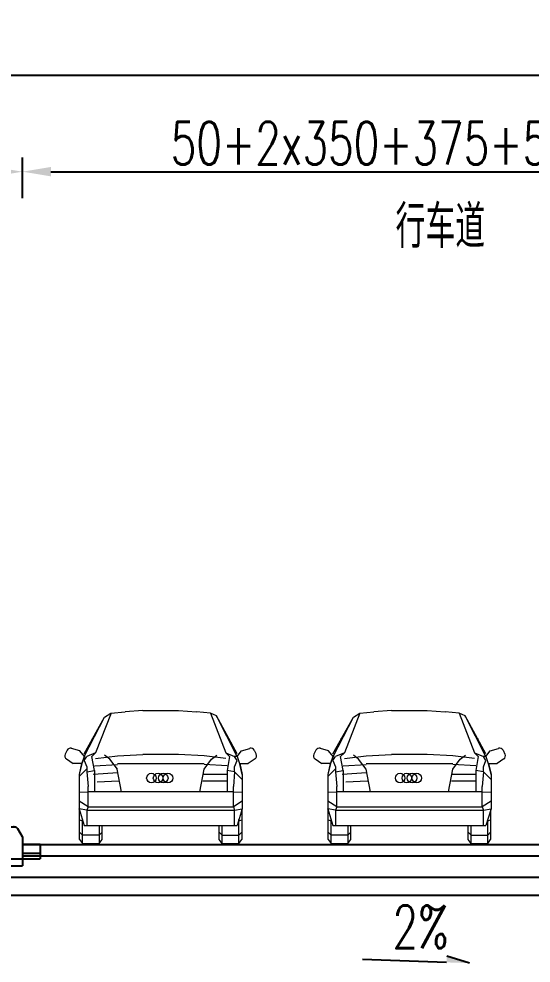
# Model space of a CAD drawing. Header units: millimetres. Extents: x 2 to 5882, y 1831 to 3462.
# Drawn here: x 650.3 to 686.4, y 2589.5 to 2655.9 of the extents above; entities that cross this region are included whole.
import ezdxf

# ---------------------------------------------------------------- set-up
doc = ezdxf.new("R2010")
doc.units = ezdxf.units.MM
for name, color, linetype in [('PP-COM', 7, 'Continuous'), ('文字', 7, 'Continuous'), ('标注', 4, 'Continuous')]:
    doc.layers.add(name, color=color, linetype=linetype)
doc.layers.add('车人', color=7, linetype='Continuous', lineweight=9)
doc.styles.get("Standard").update_dxf_attribs({"font": 'simplex1.shx', "width": 0.7, "bigfont": 'hztxt.shx'})
doc.dimstyles.new('比例1：200', dxfattribs={"dimtxt": 3, "dimasz": 2, "dimexe": 1, "dimexo": 1, "dimgap": 0.5, "dimtad": 1, "dimlfac": 20, "dimzin": 13, "dimdsep": 46, "dimtxsty": 'Standard', "dimcen": -0.09, "dimclrd": 256, "dimclre": 256, "dimclrt": 7, "dimaunit": 1, "dimadec": 0, "dimazin": 0, "dimtfac": 0.0005, "dimtix": 1, "dimtmove": 2, "dimatfit": 3, "dimfxl": 0, "dimtolj": 1, "dimtzin": 13, "dimarcsym": 0})

# ---------------------------------------------------------------- blocks, each defined once
blk = doc.blocks.new('car')
at = {"layer": '车人', "color": 143}
for p, q in [((-0.314, 2.338), (-0.628, 2.316)), ((-0.314, 2.338), (0.314, 2.338)), ((0.314, 2.338), (0.628, 2.316)), ((-1.345, 1.576), (-0.987, 2.226)), ((-1.344, 1.533), (-0.987, 2.226)), ((-0.874, 2.294), (-1.144, 1.598)), ((-0.987, 2.226), (-0.875, 2.294)), ((-0.875, 2.294), (-0.628, 2.316)), ((0.874, 2.294), (0.628, 2.316)), ((0.982, 2.248), (0.874, 2.294)), ((0.874, 2.294), (1.144, 1.598)), ((0.987, 2.226), (0.982, 2.248)), ((1.344, 1.533), (0.982, 2.248)), ((1.345, 1.576), (0.982, 2.248)), ((-1.201, 1.848), (-1.204, 1.843)), ((1.201, 1.848), (1.204, 1.843)), ((-1.421, 1.63), (-1.567, 1.675)), ((1.421, 1.63), (1.567, 1.675)), ((-1.646, 1.641), (-1.68, 1.572)), ((-1.343, 1.531), (-1.421, 1.63)), ((-1.388, 1.411), (-1.343, 1.531)), ((-1.343, 1.531), (-1.387, 1.411)), ((-1.346, 1.463), (-1.3, 1.531)), ((-1.144, 1.598), (-1.3, 1.531)), ((-1.211, 1.531), (-1.144, 1.598)), ((-1.166, 1.284), (-1.211, 1.531)), ((-1.144, 1.499), (-0.762, 1.544)), ((-0.894, 1.486), (-0.987, 1.553)), ((-0.762, 1.544), (-0.314, 1.566)), ((0.314, 1.566), (-0.314, 1.566)), ((0.762, 1.544), (0.314, 1.566)), ((1.144, 1.499), (0.762, 1.544)), ((0.894, 1.486), (0.987, 1.553)), ((1.211, 1.531), (1.144, 1.598)), ((1.144, 1.598), (1.3, 1.531)), ((1.211, 1.531), (1.166, 1.284)), ((1.345, 1.463), (1.3, 1.531)), ((1.343, 1.531), (1.3, 1.531)), ((1.343, 1.531), (1.421, 1.63)), ((1.343, 1.531), (1.387, 1.411)), ((1.646, 1.641), (1.68, 1.572)), ((-1.659, 1.488), (-1.54, 1.406)), ((-1.387, 1.411), (-1.54, 1.406)), ((-1.383, 1.424), (-1.435, 1.217)), ((-1.392, 1.41), (-1.435, 1.217)), ((-1.346, 1.463), (-1.3, 1.352)), ((-1.3, 1.352), (-1.3, 1.262)), ((-1.166, 1.367), (-0.762, 1.389)), ((-0.762, 1.306), (-0.894, 1.486)), ((-0.762, 1.406), (0.762, 1.406)), ((0.762, 1.306), (0.894, 1.486)), ((1.166, 1.367), (0.762, 1.389)), ((1.3, 1.352), (1.345, 1.463)), ((1.3, 1.262), (1.3, 1.352)), ((1.435, 1.217), (1.383, 1.424)), ((1.387, 1.411), (1.54, 1.406)), ((1.392, 1.41), (1.435, 1.217)), ((1.659, 1.488), (1.54, 1.406)), ((-1.3, 1.312), (-1.435, 1.177)), ((-1.435, 1.217), (-1.435, 0.612)), ((-1.3, 1.262), (-1.166, 1.284)), ((-1.3, 1.262), (-1.278, 1.003)), ((-1.166, 1.286), (-1.166, 0.912)), ((-0.687, 0.912), (-0.763, 1.306)), ((0.686, 0.912), (0.762, 1.306)), ((1.166, 1.286), (1.166, 0.912)), ((1.3, 1.262), (1.166, 1.284)), ((1.3, 1.262), (1.278, 1.003)), ((1.3, 1.262), (1.435, 1.127)), ((1.435, 1.217), (1.435, 0.612)), ((-1.278, 0.645), (-1.278, 1.003)), ((1.278, 0.645), (1.278, 1.003)), ((-1.435, 0.902), (-1.278, 0.912)), ((1.278, 0.912), (-1.278, 0.912)), ((1.278, 0.912), (1.435, 0.902)), ((-1.278, 0.645), (-1.435, 0.745)), ((1.435, 0.745), (1.278, 0.645)), ((-1.3, 0.589), (-1.435, 0.612)), ((-1.435, 0.612), (-1.428, 0.587)), ((-1.429, 0.587), (-1.435, 0.612)), ((-1.435, 0.612), (-1.346, 0.32)), ((-1.429, 0.074), (-1.429, 0.59)), ((-1.278, 0.645), (-1.3, 0.589)), ((-1.3, 0.589), (-1.3, 0.32)), ((-1.3, 0.589), (1.3, 0.589)), ((-1.278, 0.645), (1.278, 0.645)), ((1.278, 0.645), (1.3, 0.589)), ((1.3, 0.589), (1.435, 0.612)), ((1.3, 0.32), (1.3, 0.589)), ((1.435, 0.612), (1.345, 0.32)), ((1.435, 0.612), (1.428, 0.587)), ((1.428, 0.59), (1.428, 0.074)), ((1.429, 0.587), (1.435, 0.612)), ((-1.429, 0.419), (-1.378, 0.398)), ((-1.378, 0), (-1.378, 0.424)), ((-1.369, 0.398), (-1.378, 0.398)), ((1.377, 0.398), (1.369, 0.398)), ((1.377, 0), (1.377, 0.424)), ((1.377, 0.398), (1.428, 0.419)), ((-1.429, 0.2), (-1.378, 0.146)), ((-1.346, 0.32), (1.345, 0.32)), ((-1.083, 0.32), (-1.083, 0)), ((-1.032, 0.2), (-1.083, 0.146)), ((-1.032, 0.074), (-1.032, 0.32)), ((1.031, 0.074), (1.031, 0.32)), ((1.031, 0.2), (1.083, 0.146)), ((1.083, 0), (1.083, 0.32)), ((1.428, 0.2), (1.377, 0.146)), ((-1.429, 0.074), (-1.378, 0)), ((-1.083, 0.146), (-1.378, 0.146)), ((-1.378, 0), (-1.083, 0)), ((-1.083, 0), (-1.032, 0.074)), ((1.083, 0), (1.031, 0.074)), ((1.083, 0.146), (1.377, 0.146)), ((1.083, 0), (1.377, 0)), ((1.377, 0), (1.428, 0.074))]:
    blk.add_line(p, q, dxfattribs=at)
at = {"layer": '车人', "color": 143, "linetype": 'Continuous'}
for p, q in [((-1.185, 1.219), (-0.753, 1.252)), ((0.758, 1.219), (1.173, 1.219)), ((-1.118, 1.086), (-0.737, 1.103)), ((0.741, 1.103), (1.156, 1.103))]:
    blk.add_line(p, q, dxfattribs=at)
at = {"layer": '车人', "color": 143}
for centre in [(-0.164, 1.153), (-0.047, 1.153), (0.045, 1.153), (0.128, 1.153)]:
    blk.add_circle(centre, 0.0833, dxfattribs=at)
for centre, start, end in [((-1.586, 1.612), 72.6944, 153.6733), ((1.586, 1.612), 26.3267, 107.3056), ((-1.621, 1.543), 153.6733, 235.4221), ((1.621, 1.543), 304.5779, 26.3267)]:
    blk.add_arc(centre, 0.0667, start, end, dxfattribs=at)
blk = doc.blocks.new('cs2')
for p, q in [((4729.919, 1071.662), (4729.598, 1071.096)), ((4730.588, 1071.789), (4730.136, 1071.789)), ((4730.588, 1071.789), (4730.588, 1069.539)), ((4729.565, 1070.973), (4729.565, 1069.039)), ((4730.588, 1069.539), (4729.565, 1069.539))]:
    blk.add_line(p, q)
for centre, start, end in [((4730.136, 1071.539), 90, 150.42004), ((4729.815, 1070.973), 150.42004, 180)]:
    blk.add_arc(centre, 0.25, start, end)
blk.add_point((4730.18, 1071.789))
blk = doc.blocks.new('*D48')
at = {"layer": 'DEFPOINTS', "color": 0}
for p in [(650.575, 2645.137), (630.575, 2642.273), (650.575, 2642.273)]:
    blk.add_point(p, dxfattribs=at)
at = {"layer": '标注', "lineweight": -2}
for p, q in [((630.575, 2643.273), (630.575, 2646.137)), ((650.575, 2643.273), (650.575, 2646.137)), ((632.575, 2645.137), (648.575, 2645.137))]:
    blk.add_line(p, q, dxfattribs=at)
at = {"layer": '标注'}
for points in [[(632.575, 2645.47), (632.575, 2644.804), (630.575, 2645.137)], [(648.575, 2645.47), (648.575, 2644.804), (650.575, 2645.137)]]:
    blk.add_solid(points, dxfattribs=at)
at = {"layer": '标注', "color": 7, "insert": (640.575, 2647.137), "char_height": 3, "attachment_point": 5}
blk.add_mtext('\\A1;400', dxfattribs=at)
blk = doc.blocks.new('*D49')
at = {"layer": 'DEFPOINTS', "color": 0}
for p in [(709.325, 2645.137), (650.575, 2642.273), (709.325, 2642.273)]:
    blk.add_point(p, dxfattribs=at)
at = {"layer": '标注', "lineweight": -2}
for p, q in [((650.575, 2643.273), (650.575, 2646.137)), ((709.325, 2643.273), (709.325, 2646.137)), ((652.575, 2645.137), (707.325, 2645.137))]:
    blk.add_line(p, q, dxfattribs=at)
at = {"layer": '标注'}
for points in [[(652.575, 2645.47), (652.575, 2644.804), (650.575, 2645.137)], [(707.325, 2645.47), (707.325, 2644.804), (709.325, 2645.137)]]:
    blk.add_solid(points, dxfattribs=at)
at = {"layer": '标注', "color": 7, "insert": (679.95, 2647.137), "char_height": 3, "attachment_point": 5}
blk.add_mtext('\\A1;50+2x350+375+50=1175', dxfattribs=at)
blk = doc.blocks.new('*D50')
at = {"layer": 'DEFPOINTS', "color": 0}
for p in [(753.075, 2651.917), (528.075, 2642.273), (753.075, 2642.273)]:
    blk.add_point(p, dxfattribs=at)
at = {"layer": '标注', "lineweight": -2}
for p, q in [((528.075, 2645.917), (528.075, 2652.917)), ((753.075, 2645.917), (753.075, 2652.917)), ((530.075, 2651.917), (751.075, 2651.917))]:
    blk.add_line(p, q, dxfattribs=at)
at = {"layer": '标注'}
for points in [[(530.075, 2652.25), (530.075, 2651.583), (528.075, 2651.917)], [(751.075, 2652.25), (751.075, 2651.583), (753.075, 2651.917)]]:
    blk.add_solid(points, dxfattribs=at)
at = {"layer": '标注', "color": 7, "insert": (640.575, 2653.917), "char_height": 3, "attachment_point": 5}
blk.add_mtext('\\A1;道路总宽45m', dxfattribs=at)

msp = doc.modelspace()

# ---------------------------------------------------------------- linework, layer by layer
for p, q in [((650.57536, 2597.80484), (650.57536, 2596.50484)), ((651.82536, 2597.80484), (650.57536, 2597.80484)), ((650.57536, 2597.80076), (689.24413, 2597.80076)), ((651.82536, 2597.80484), (651.82536, 2597.65484)), ((651.82536, 2597.80484), (651.82536, 2597.60484)), ((651.82536, 2597.80484), (651.82536, 2597.20484)), ((651.82536, 2597.60484), (651.82536, 2597.40484)), ((651.82536, 2597.40484), (651.82536, 2596.85484)), ((651.82536, 2597.30484), (651.82536, 2597.00484)), ((650.57536, 2597.20484), (651.82536, 2597.20484)), ((650.57536, 2597.00076), (708.07536, 2597.00076)), ((650.57536, 2596.80484), (651.82536, 2596.80484)), ((651.82536, 2597.20484), (651.82536, 2596.80484)), ((651.82536, 2597.00484), (651.82536, 2596.80484)), ((649.07536, 2596.30484), (650.57536, 2596.30484)), ((648.57422, 2595.50076), (689.24569, 2595.50076)), ((650.57536, 2595.50076), (691.80355, 2595.50076)), ((648.57422, 2594.25076), (689.24569, 2594.25076))]:
    msp.add_line(p, q)
at = {"linetype": 'Continuous'}
for p, q in [((650.57536, 2597.80484), (650.57536, 2597.80484)), ((650.57536, 2597.20484), (650.57536, 2597.20484)), ((650.57536, 2596.70484), (650.57536, 2596.70484))]:
    msp.add_line(p, q, dxfattribs=at)
at = {"layer": '文字', "ltscale": 10}
for p, q in [((682.00965, 2589.46027), (680.41611, 2589.95566)), ((680.40859, 2589.51246), (674.50065, 2589.70504))]:
    msp.add_line(p, q, dxfattribs=at)
msp.add_solid([(682.00965, 2589.46027), (680.41611, 2589.95566), (680.40859, 2589.51246)], dxfattribs=at)

# ---------------------------------------------------------------- block references
at = {"xscale": 3.999999999999545, "yscale": 3.999999999999773, "zscale": 4}
for p in [(660.297, 2597.86925), (677.797, 2597.86925)]:
    msp.add_blockref('car', p, dxfattribs=at)
at = {"layer": 'PP-COM', "xscale": -1}
msp.add_blockref('cs2', (5380.14032, 1527.26582), dxfattribs=at)

# ---------------------------------------------------------------- texts
at = {"layer": '文字', "width": 0.7}
for s, p in [('行车道', (676.81791, 2639.77077)), ('2%', (676.60506, 2590.5056))]:
    msp.add_text(s, height=3, dxfattribs=at).set_placement(p)

# ---------------------------------------------------------------- dimensions: what is measured, and where the dimension line sits
at = {"layer": '标注'}
for base, p1, p2, text, picture, middle in [((753.07536, 2651.9166), (528.07536, 2642.27269), (753.07536, 2642.27269), '道路总宽45m', '*D50', (640.57536, 2653.9166)), ((650.57536, 2645.13715), (630.57536, 2642.27269), (650.57536, 2642.27269), '400', '*D48', (640.57536, 2647.13715)), ((709.32536, 2645.13715), (650.57536, 2642.27269), (709.32536, 2642.27269), '50+2x350+375+50=1175', '*D49', (679.95036, 2647.13715))]:
    dim = msp.add_linear_dim(base=base, p1=p1, p2=p2, text=text, dimstyle='比例1：200', override={"dimtxsty": 'Standard'}, dxfattribs=at)
    dim.commit()
    dim.dimension.update_dxf_attribs({"geometry": picture, "text_midpoint": middle})

doc.saveas('drawing.dxf')
